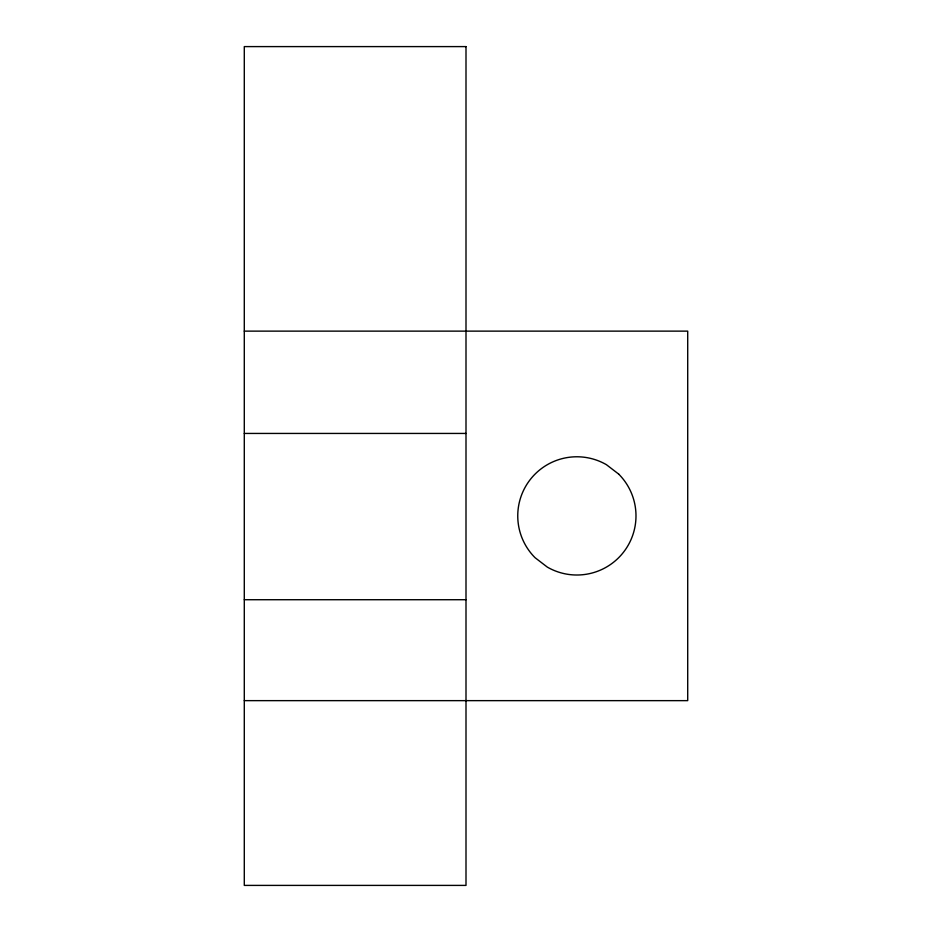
<?xml version="1.0" encoding="UTF-8"?>
<svg xmlns="http://www.w3.org/2000/svg" width="932" height="932" viewBox="0 0 932 932"><rect width="100%" height="100%" fill="white"/><g stroke="black" fill="none" stroke-linecap="round" stroke-linejoin="round"><path stroke-width="1.4" d="M244.289 331.128L687.711 331.128L687.711 700.643L244.289 700.643M244.289 433.438L466 433.438M244.289 599.719L466 599.719M466 46.6L244.289 46.6L244.289 885.4L466 885.4L466 46.6M618.662 474.073L606.417 464.684A59.124 59.124 0 0 0 535.05 557.686L547.294 567.087A59.124 59.124 0 0 0 618.662 474.073"/></g></svg>
